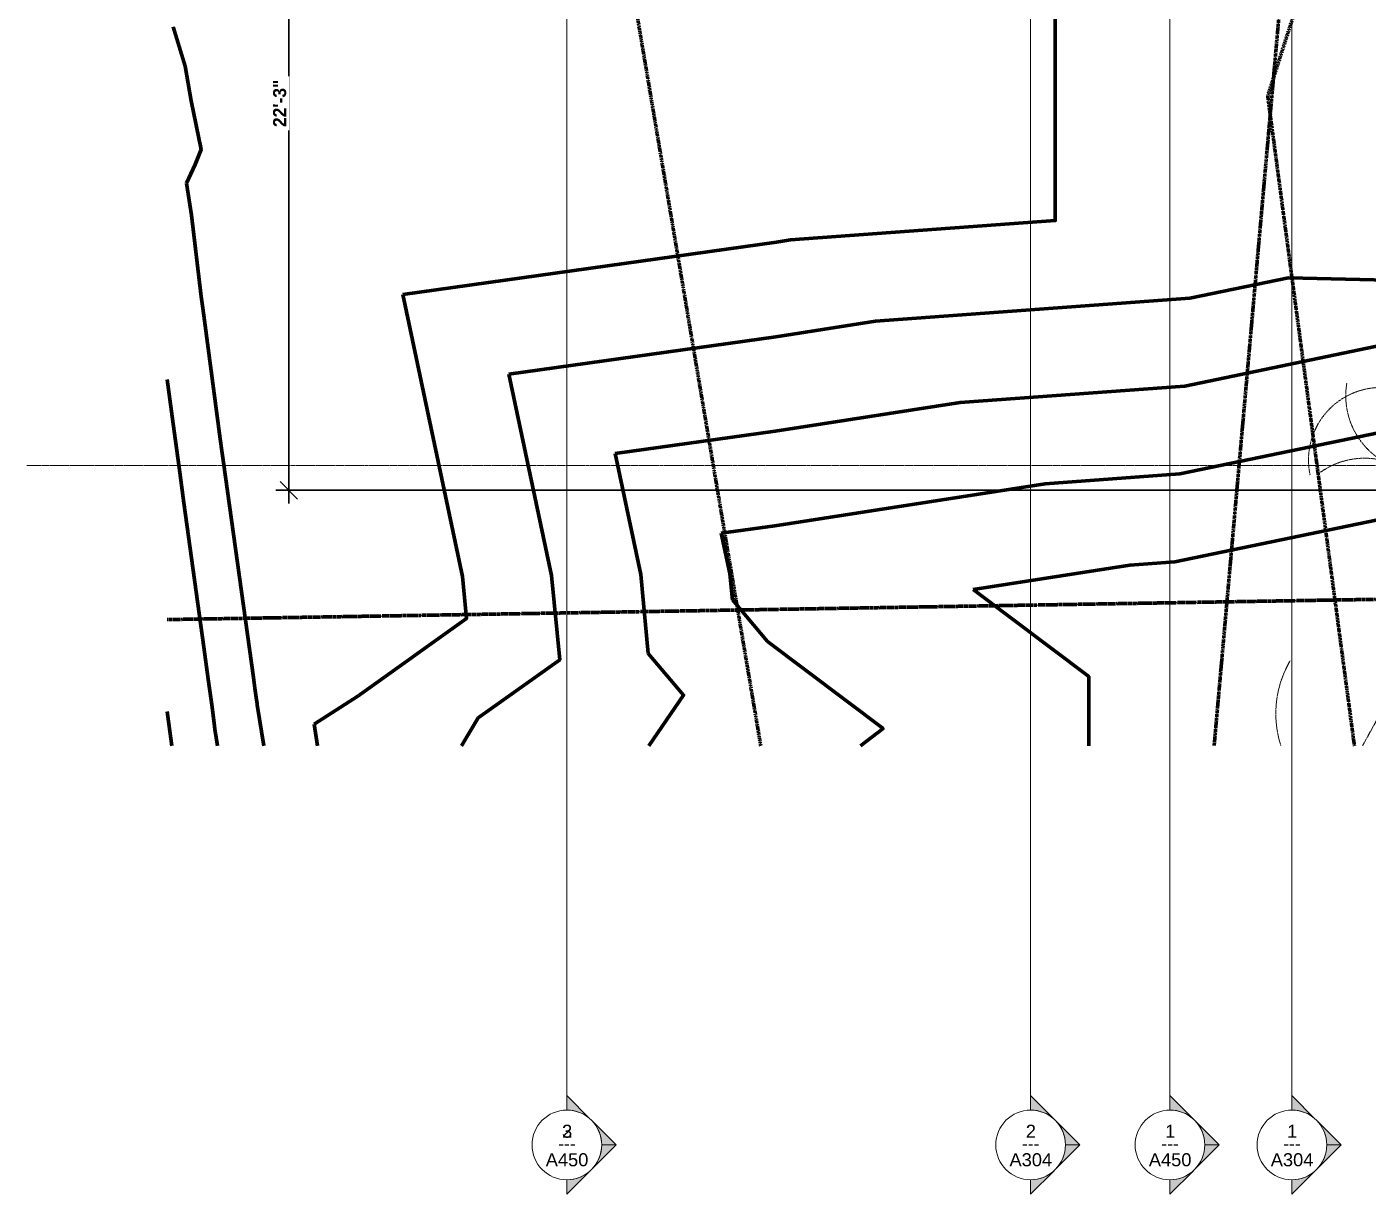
# Model space of a CAD drawing. Header units: inches. Extents: x -3304 to -1623, y 8184 to 9003.
# Drawn here: x -3194.6 to -2732.5, y 8183.5 to 8585.7 of the extents above; entities that cross this region are included whole.
import ezdxf

# ---------------------------------------------------------------- set-up
doc = ezdxf.new("R2010")
doc.units = ezdxf.units.IN
doc.header["$MEASUREMENT"] = 0
for name, pattern in [('Dash', [0.25, 0.125, -0.125]), ('Double Dash 3_8_', [1, 0.375, -0.125, 0.125, -0.125, 0.125, -0.125]), ('Grid Line 1_2_', [0.875, 0.5, -0.125, 0.125, -0.125])]:
    doc.linetypes.add(name, pattern=pattern)
for name, color, linetype, lineweight in [('A-ANNO-DIMS-1', 211, 'Continuous', 30), ('A-DETL-GENF', 92, 'Continuous', 9), ('A-DETL-GENF-HDLN', 1, 'Dash', 9), ('C-PROP-LINE', 91, 'Double Dash 3_8_', 158), ('C-TOPO-MAJR', 7, 'Continuous', 80), ('G-ANNO-SYMB', 111, 'Continuous', 9), ('S-GRID-1', 1, 'Grid Line 1_2_', 9)]:
    doc.layers.add(name, color=color, linetype=linetype, lineweight=lineweight)
doc.styles.add('Arial_1', font='arial.ttf', dxfattribs={"height": 4.5})
doc.styles.add('Century Gothic_1', font='ufonts.com_century-gothic.ttf', dxfattribs={"height": 4.5})
doc.styles.add('Century Gothic_B', font='GOTHICB.TTF', dxfattribs={"height": 4.5})
doc.dimstyles.new('OD__1__Tol__', dxfattribs={"dimscale": 12, "dimtxt": 4.698757, "dimasz": 0.5, "dimexe": 0.375, "dimexo": 0.25, "dimgap": 0.0625, "dimtad": 1, "dimdec": 0, "dimzin": 3, "dimdsep": 46, "dimlunit": 4, "dimtxsty": 'Century Gothic_B', "dimblk1": 'OBLIQUE', "dimblk2": 'OBLIQUE', "dimsah": 1, "dimcen": 0.09, "dimdle": 0.375, "dimazin": 0, "dimtfac": 1, "dimtdec": 4, "dimtix": 1, "dimtmove": 0, "dimatfit": 3, "dimfxl": 1, "dimtvp": 1, "dimtfill": 1, "dimfrac": 2, "dimtolj": 1, "dimtzin": 0, "dimlwd": 30, "dimlwe": 30, "dimarcsym": 2})

# ---------------------------------------------------------------- blocks, each defined once
blk = doc.blocks.new('fountain grass 26747 - fountain grass 26747-V36-FLOOR PLAN - 2ND FLOOR')
at = {"layer": 'A-DETL-GENF-HDLN'}
for centre, radius, start, end in [((0, 0), 25, 360, 101.7081), ((-25.61, 5.7), 26.24, 347.4534, 35.7039), ((22.14, -14.08), 26.24, 80.4534, 147.5466), ((-10.02, -24.25), 26.24, 16.6187, 67.5466), ((0, 0), 25, 317.7698, 360)]:
    blk.add_arc(centre, radius, start, end, dxfattribs=at)
blk = doc.blocks.new('elm sapling fall 24458 - elm sapling fall 24458-1770229-FLOOR PLAN - 2ND FLOOR')
at = {"layer": 'A-DETL-GENF-HDLN'}
for q in [(-9.68, 11.14), (6.17, 11.14)]:
    blk.add_line((0, 0), q, dxfattribs=at)
for start, end in [(360, 18.064), (329.6082, 360)]:
    blk.add_arc((0, 0), 36, start, end, dxfattribs=at)
blk = doc.blocks.new('Family - ___-1399760-FLOOR PLAN - 2ND FLOOR')
at = {"layer": 'C-PROP-LINE'}
blk.add_line((8381.47, 3146.21), (8400.25, 2026.33), dxfattribs=at)
blk = doc.blocks.new('Family - ___-1403477-FLOOR PLAN - 2ND FLOOR')
at = {"layer": 'C-PROP-LINE'}
for p, q in [((8561.86, 2767.13), (8337.96, 2737.26)), ((8653.48, 2737.76), (8561.86, 2767.13)), ((8775.52, 2754.7), (8653.48, 2737.76)), ((8930.36, 2700.29), (8775.52, 2754.7))]:
    blk.add_line(p, q, dxfattribs=at)
blk = doc.blocks.new('Family - ___-1403739-FLOOR PLAN - 2ND FLOOR')
at = {"layer": 'C-PROP-LINE'}
blk.add_line((8930.36, 2732.95), (8337.96, 2785.59), dxfattribs=at)
blk = doc.blocks.new('Family - ___-1426622-FLOOR PLAN - 2ND FLOOR')
at = {"layer": 'C-PROP-LINE'}
blk.add_line((8337.96, 2941.76), (8930.36, 3042.02), dxfattribs=at)
blk = doc.blocks.new('_Oblique')
at = {"color": 0, "linetype": 'ByBlock', "lineweight": -2}
blk.add_line((-0.5, -0.5), (0.5, 0.5), dxfattribs=at)
blk = doc.blocks.new('DIMBLOCK11-FLOOR PLAN - 2ND FLOOR')
at = {"layer": 'A-ANNO-DIMS-1', "color": 0, "lineweight": 30, "transparency": 16777216}
for p, q in [((-3104.34, 8697.07), (-3104.34, 8421.51)), ((-3077.34, 8692.57), (-3108.84, 8692.57)), ((-2712.34, 8426.01), (-3108.84, 8426.01))]:
    blk.add_line(p, q, dxfattribs=at)
at = {"layer": 'Defpoints', "color": 0, "transparency": 16777216}
for p in [(-3074.34, 8692.57), (-3104.34, 8426.01), (-2709.34, 8426.01)]:
    blk.add_point(p, dxfattribs=at)
at = {"layer": 'A-ANNO-DIMS-1', "color": 0, "lineweight": 30, "transparency": 16777216, "xscale": 5.999999999999999, "yscale": 5.999999999999999, "zscale": 5.999999999999999}
for p, rotation in [((-3104.34, 8692.57), 90), ((-3104.34, 8426.01), 270)]:
    blk.add_blockref('_Oblique', p, dxfattribs=dict(at, rotation=rotation))
at = {"layer": 'A-ANNO-DIMS-1', "color": 0, "transparency": 16777216, "insert": (-3107.45, 8559.29), "char_height": 4.5, "attachment_point": 5, "rotation": 90, "style": 'Century Gothic_B', "bg_fill": 3, "box_fill_scale": 1.25, "bg_fill_color": 256, "bg_fill_true_color": 13158600, "bg_fill_transparency": 0}
blk.add_mtext('\\A1;22\'-3"', dxfattribs=at)
blk = doc.blocks.new('Section - Section Head - Filled-22785-FLOOR PLAN - 2ND FLOOR')
at = {"layer": 'G-ANNO-SYMB'}
h = blk.add_hatch(color=256, dxfattribs=at)
edge = h.paths.add_edge_path(flags=0)
edge.add_line((-0.4268, 0.1768), (-0.25, 0.3536))
edge.add_line((-0.25, 0.3536), (-0.25, 0.25))
edge.add_arc((-0.25, 0), 0.25, 90, 135)
h = blk.add_hatch(color=256, dxfattribs=at)
edge = h.paths.add_edge_path(flags=0)
edge.add_arc((-0.25, 0), 0.25, 45, 90)
edge.add_line((-0.25, 0.25), (-0.25, 0.3536))
edge.add_line((-0.25, 0.3536), (-0.0732, 0.1768))
h = blk.add_hatch(color=256, dxfattribs=at)
edge = h.paths.add_edge_path(flags=0)
edge.add_arc((-0.25, 0), 0.2503, 137.9216, 180)
edge.add_line((-0.5003, 0), (-0.6036, 0))
edge.add_line((-0.6036, 0), (-0.4358, 0.1678))
h = blk.add_hatch(color=256, dxfattribs=at)
edge = h.paths.add_edge_path(flags=0)
edge.add_line((-0.0642, 0.1678), (0.1036, 0))
edge.add_line((0.1036, 0), (0.0003, 0))
edge.add_arc((-0.25, 0), 0.2503, 0, 42.0784)
for p, q in [((-0.25, 0.3536), (-0.4268, 0.1768)), ((-0.25, 0.25), (-0.25, 0.3536)), ((-0.0732, 0.1768), (-0.25, 0.3536)), ((-0.25, 0.3536), (-0.25, 0.25)), ((-0.4358, 0.1678), (-0.6036, 0)), ((0.1036, 0), (-0.0642, 0.1678)), ((-0.6036, 0), (-0.5003, 0)), ((0.0003, 0), (0.1036, 0))]:
    blk.add_line(p, q, dxfattribs=at)
for centre, radius, start, end in [((-0.2503, 0), 0.25, 360, 180), ((-0.25, 0), 0.25, 90, 135), ((-0.25, 0), 0.25, 45, 90), ((-0.25, 0), 0.2503, 137.9216, 180), ((-0.25, 0), 0.2503, 0, 42.0784), ((-0.2503, 0), 0.25, 180, 360)]:
    blk.add_arc(centre, radius, start, end, dxfattribs=at)

msp = doc.modelspace()

# ---------------------------------------------------------------- linework, layer by layer
at = {"layer": 'C-TOPO-MAJR'}
for p, q in [((-2759.93642, 8499.22607), (-2711.33668, 8498.07179)), ((-3143.83962, 8446.42302), (-3146.20974, 8464.19886)), ((-2868.54038, 8391.85041), (-2814.63328, 8400.22501)), ((-2939.38807, 8373.92847), (-2951.53254, 8388.24581)), ((-3112.97864, 8337.95733), (-3115.21916, 8352.10341)), ((-3094.41998, 8337.95733), (-3095.61179, 8345.48213)), ((-3044.87235, 8337.95733), (-3039.12407, 8347.61972)), ((-3128.83422, 8337.95733), (-3129.75607, 8343.77766))]:
    msp.add_line(p, q, dxfattribs=at)
at = {"layer": 'C-TOPO-MAJR', "flags": 128}
for points in [[(-2931.46855, 8512.2644), (-2840.33668, 8518.93271), (-2840.33668, 8539.93271), (-2840.33668, 8579.93271), (-2840.33668, 8600.61645), (-2840.33668, 8644.56938)], [(-3138.01332, 8560.15216), (-3140.06148, 8572.06877), (-3144.1579, 8585.66142)], [(-3139.59598, 8531.84943), (-3136.61677, 8538.18026), (-3134.56857, 8543.39387), (-3138.01328, 8560.15193)], [(-3134.52123, 8492.77235), (-3137.87835, 8520.74836), (-3139.59597, 8531.84932)], [(-3065.09362, 8493.50165), (-2936.36919, 8511.50308), (-2931.46856, 8512.2644)], [(-2902.25972, 8484.25456), (-2793.93317, 8492.18104), (-2759.93644, 8499.22607)], [(-3127.97996, 8443.77561), (-3133.41602, 8484.54606), (-3133.98024, 8488.74559), (-3134.52122, 8492.77229)], [(-3095.61167, 8345.48221), (-3080.59013, 8355.12813), (-3043.12491, 8381.81015), (-3044.51964, 8396.3205), (-3065.09358, 8493.50144)], [(-3028.51027, 8466.06711), (-2936.56425, 8478.92527), (-2902.25973, 8484.25456)], [(-2873.05087, 8456.24471), (-2795.6748, 8461.90648), (-2724.59067, 8476.63701), (-2711.33668, 8476.32222)], [(-3039.12403, 8347.61978), (-3011.02512, 8367.63129), (-3013.81457, 8396.652), (-3028.51022, 8466.06688)], [(-2991.92692, 8438.63256), (-2936.75931, 8446.34746), (-2873.05091, 8456.24471)], [(-3140.51788, 8421.69964), (-3142.14491, 8433.80934), (-3143.8396, 8446.42283)], [(-2843.84202, 8428.23486), (-2797.41643, 8431.63192), (-2711.33668, 8449.46995)], [(-3126.87272, 8435.53451), (-3127.41503, 8439.57081), (-3127.97992, 8443.77531)], [(-2980.49439, 8369.77658), (-2983.1095, 8396.98349), (-2991.92687, 8438.63232)], [(-3115.21919, 8352.10364), (-3115.26229, 8352.44279), (-3115.55524, 8354.62295), (-3115.98455, 8357.818), (-3116.48207, 8361.5207), (-3126.87267, 8435.53416)], [(-2955.34357, 8411.19801), (-2936.95436, 8413.76965), (-2843.84209, 8428.23486)], [(-2814.63317, 8400.22502), (-2799.15805, 8401.35736), (-2689.85982, 8424.00688)], [(-3129.75609, 8343.77779), (-3129.88539, 8344.79525), (-3130.76423, 8351.33572), (-3132.05217, 8360.92087), (-3133.54472, 8372.02898), (-3140.51785, 8421.69938)], [(-2951.53272, 8388.24602), (-2952.40443, 8397.31499), (-2955.34351, 8411.19776)], [(-2828.76396, 8337.95733), (-2828.76396, 8361.82896), (-2868.54028, 8391.85034)], [(-2907.43818, 8337.95733), (-2899.61166, 8343.90701), (-2939.38805, 8373.92845)], [(-2980.26556, 8337.95733), (-2968.34974, 8355.45903), (-2980.4942, 8369.77636)], [(-3146.20974, 8349.80869), (-3145.97322, 8348.04849), (-3144.61727, 8337.95733)]]:
    msp.add_lwpolyline(points, dxfattribs=at)
at = {"layer": 'S-GRID-1'}
msp.add_line((-3194.57025, 8434.56938), (-1935.47917, 8434.56938), dxfattribs=at)

# ---------------------------------------------------------------- block references
at = {"layer": 'A-DETL-GENF'}
for name, p, rotation in [('fountain grass 26747 - fountain grass 26747-V36-FLOOR PLAN - 2ND FLOOR', (-2728.08668, 8436.43538), 89.9999999999999), ('elm sapling fall 24458 - elm sapling fall 24458-1770229-FLOOR PLAN - 2ND FLOOR', (-2728.33668, 8349.09636), 180)]:
    msp.add_blockref(name, p, dxfattribs=dict(at, rotation=rotation))
at = {"layer": 'C-PROP-LINE', "rotation": 89.9999999999999}
for name in ['Family - ___-1426622-FLOOR PLAN - 2ND FLOOR', 'Family - ___-1403739-FLOOR PLAN - 2ND FLOOR', 'Family - ___-1403477-FLOOR PLAN - 2ND FLOOR', 'Family - ___-1399760-FLOOR PLAN - 2ND FLOOR']:
    msp.add_blockref(name, (0, 0), dxfattribs=at)
at = {"layer": 'G-ANNO-SYMB', "extrusion": (0, 0, -1), "xscale": 47.99999999999997, "yscale": 47.99999999999997, "zscale": 47.99999999999997, "rotation": 90.00000000000064}
for p in [(3008.54874, 8212.51398), (3008.54874, 8212.51398), (2848.79874, 8212.51398), (2800.79874, 8212.51398), (2758.79874, 8212.51398)]:
    msp.add_blockref('Section - Section Head - Filled-22785-FLOOR PLAN - 2ND FLOOR', p, dxfattribs=at)

# ---------------------------------------------------------------- texts
at = {"layer": 'G-ANNO-SYMB', "char_height": 4.5, "attachment_point": 1}
for s, insert, width, style in [('3', (-3010.20923, 8207.4683), 4.242, 'Arial_1'), ('2', (-3010.20923, 8207.4683), 4.242, 'Arial_1'), ('2', (-2850.45923, 8207.4683), 4.242, 'Arial_1'), ('1', (-2802.45923, 8207.4683), 4.242, 'Arial_1'), ('1', (-2760.45923, 8207.4683), 4.242, 'Arial_1'), ('A450', (-3015.83127, 8197.65018), 17.877, 'Arial_1'), ('A450', (-3015.83127, 8197.65018), 17.877, 'Arial_1'), ('---', (-3011.53488, 8203.21495), 7.7265, 'Century Gothic_1'), ('---', (-3011.53488, 8203.21495), 7.7265, 'Century Gothic_1'), ('A304', (-2856.08127, 8197.65018), 17.877, 'Arial_1'), ('---', (-2851.78488, 8203.21495), 7.7265, 'Century Gothic_1'), ('A450', (-2808.08127, 8197.65018), 17.877, 'Arial_1'), ('---', (-2803.78488, 8203.21495), 7.7265, 'Century Gothic_1'), ('A304', (-2766.08127, 8197.65018), 17.877, 'Arial_1'), ('---', (-2761.78488, 8203.21495), 7.7265, 'Century Gothic_1')]:
    msp.add_mtext(s, dxfattribs=dict(at, insert=insert, width=width, style=style))

# ---------------------------------------------------------------- next in the draw order: dimensions: what is measured, and where the dimension line sits
at = {"layer": 'A-ANNO-DIMS-1'}
dim = msp.add_linear_dim(base=(-3104.33842, 8426.00688), p1=(-3074.33668, 8692.56938), p2=(-2709.33668, 8426.00688), angle=90, dimstyle='OD__1__Tol__', override={"dimpost": '<>', "dimfxl": 451.974077}, dxfattribs=at)
dim.commit()
dim.dimension.update_dxf_attribs({"geometry": 'DIMBLOCK11-FLOOR PLAN - 2ND FLOOR', "text_midpoint": (-3107.45161, 8559.28813)})

# ---------------------------------------------------------------- next in the draw order: linework, layer by layer
at = {"layer": 'G-ANNO-SYMB'}
for p, q in [((-3008.54874, 8968.13152), (-3008.54874, 8212.51398)), ((-3008.54874, 8968.13152), (-3008.54874, 8212.51398)), ((-2848.79874, 8968.13152), (-2848.79874, 8212.51398)), ((-2800.79874, 8968.13152), (-2800.79874, 8212.51398)), ((-2758.79874, 8968.13152), (-2758.79874, 8212.51398))]:
    msp.add_line(p, q, dxfattribs=at)

doc.saveas('drawing.dxf')
